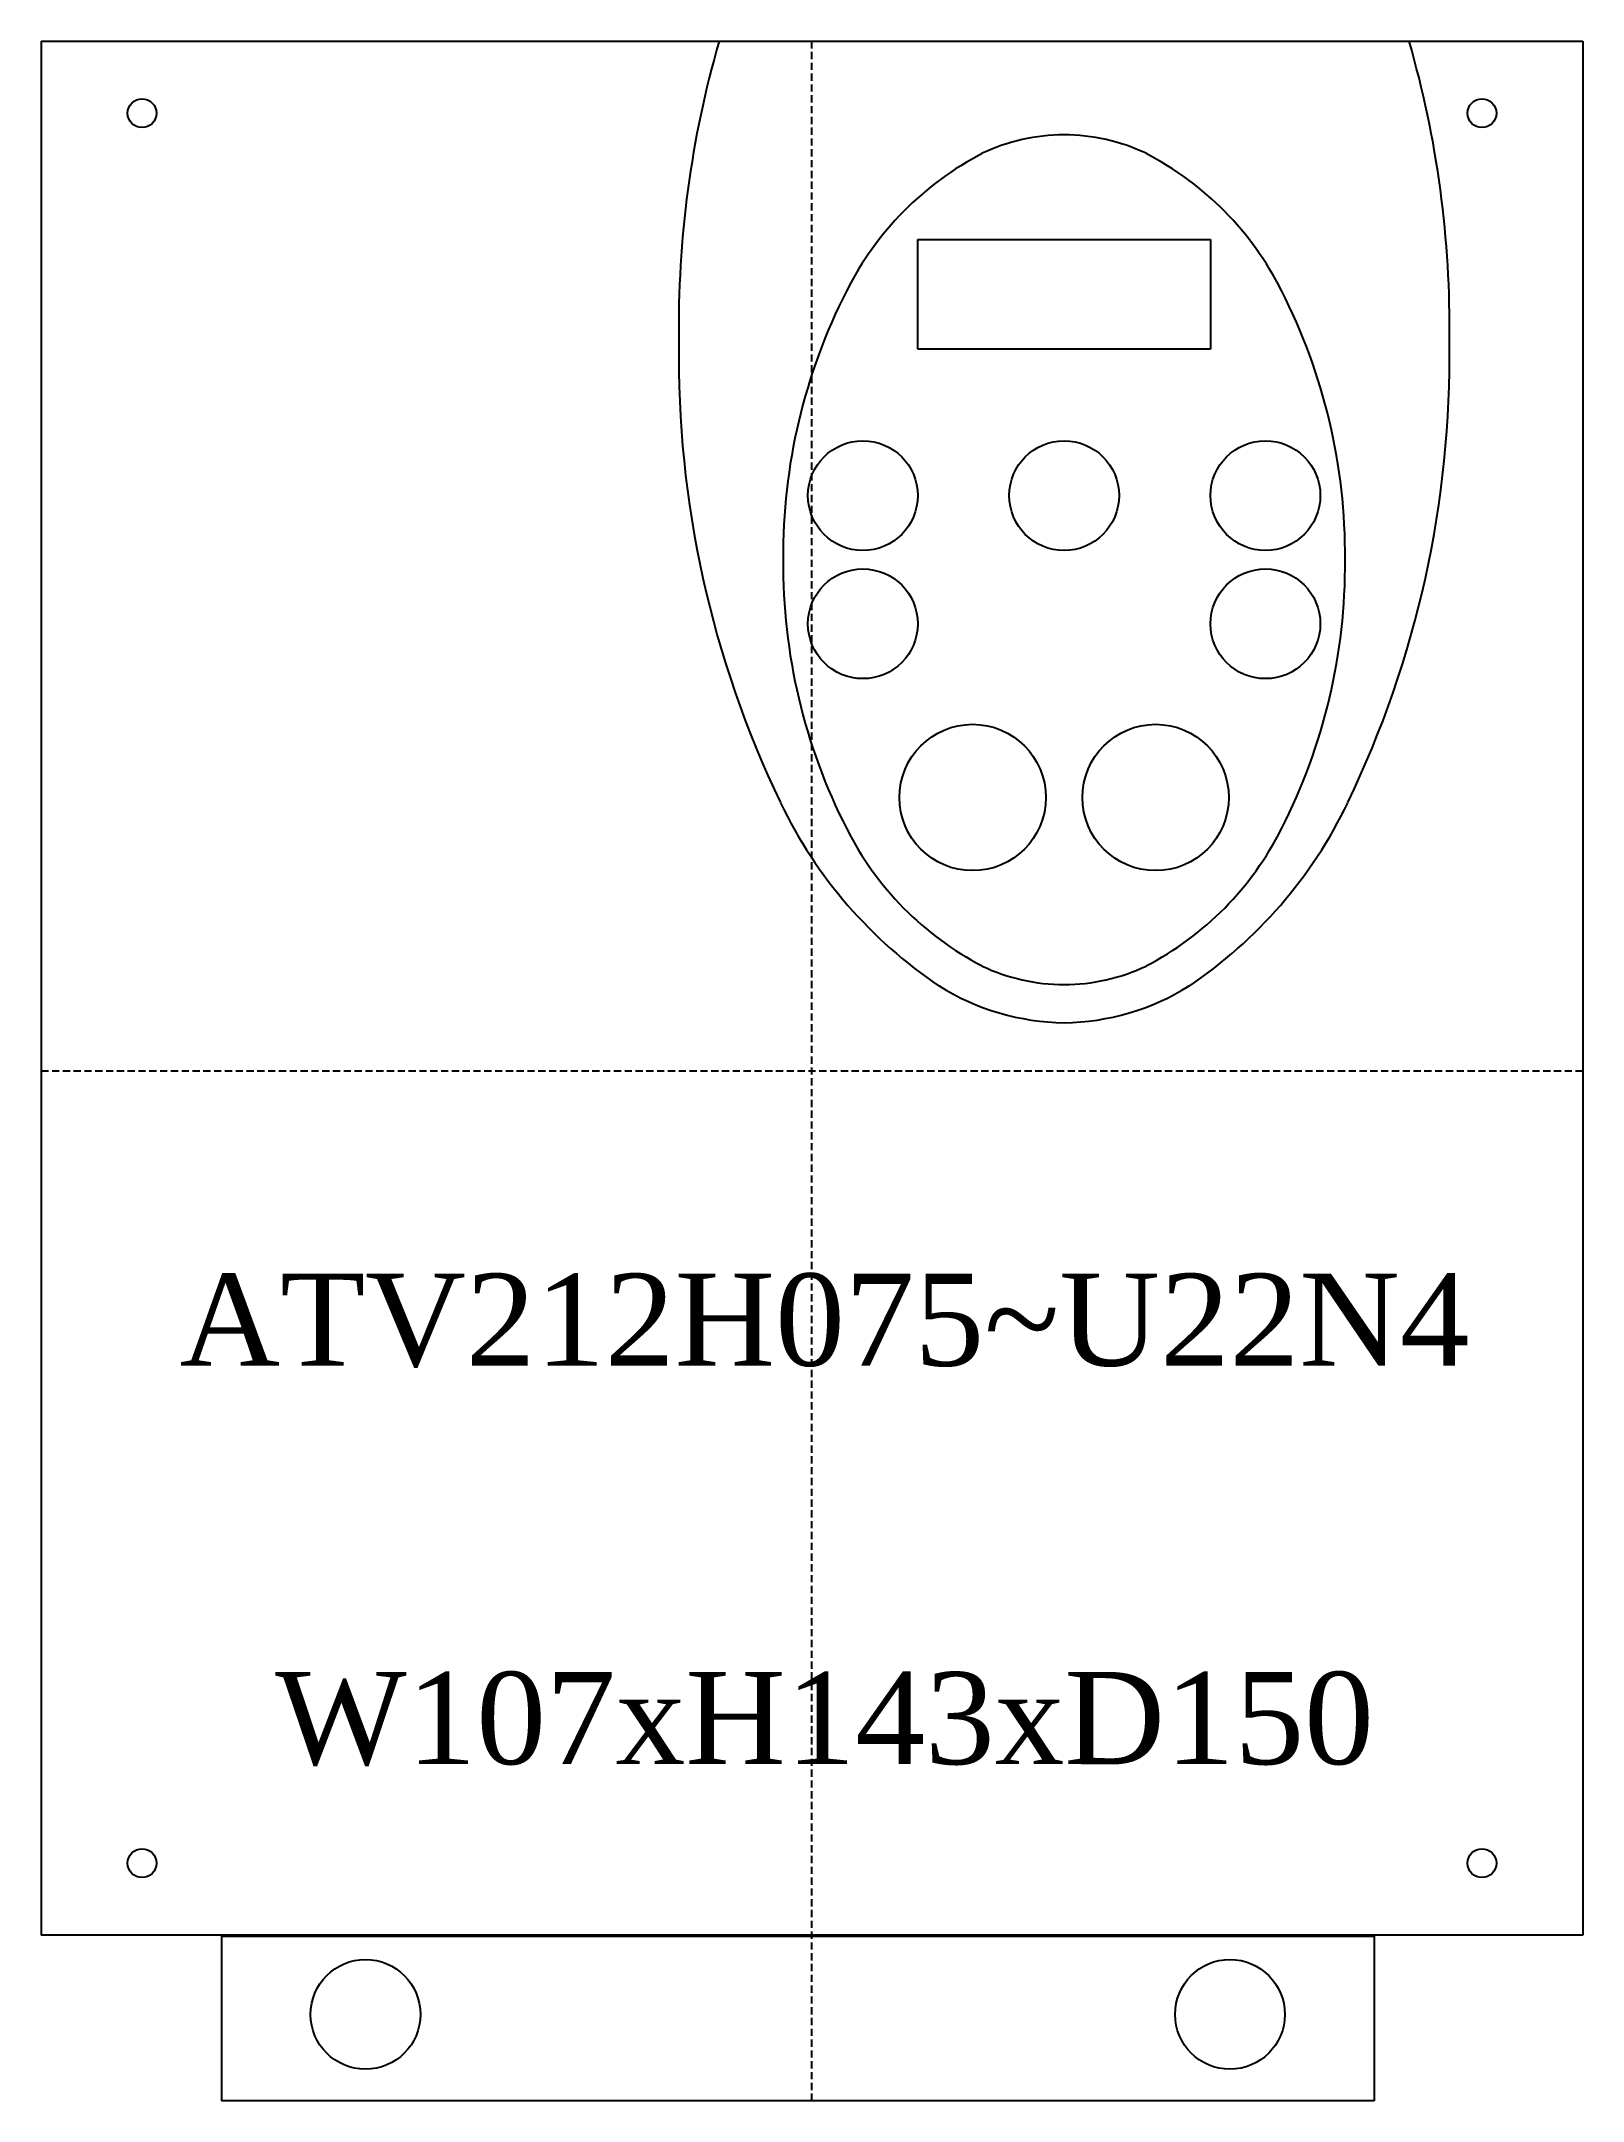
# Model space of a CAD drawing. Extents: x 0 to 107, y 0 to 143.
import ezdxf

# ---------------------------------------------------------------- set-up
doc = ezdxf.new("R2010")
doc.units = 0
doc.linetypes.add('DASHED', pattern=[0.75, 0.5, -0.25])
doc.layers.add('--8N-THT. FIXING HOLE', color=4, linetype='CONTINUOUS')
doc.layers.add('-15N-THT. THIẾT BỊ ĐÓNG MỞ', color=40, linetype='CONTINUOUS')
doc.styles.add('- 04.0', font='times.ttf', dxfattribs={"height": 4})

# ---------------------------------------------------------------- blocks, each defined once
blk = doc.blocks.new('06 - N - SC VSD ATV212H075~U22N4')
at = {"layer": '--8N-THT. FIXING HOLE'}
for centre in [(-46.5, 66.5), (46.5, 66.5), (-46.5, -55), (46.5, -55)]:
    blk.add_circle(centre, 1, dxfattribs=at)
at = {"layer": '-15N-THT. THIẾT BỊ ĐÓNG MỞ'}
for p, q in [((-53.5, 71.5), (53.5, 71.5)), ((-53.5, 71.5), (-53.5, -60)), ((53.5, 71.5), (53.5, -60)), ((7.34, 57.73), (27.66, 57.73)), ((7.34, 50.11), (7.34, 57.73)), ((27.66, 57.73), (27.66, 50.11)), ((27.66, 50.11), (7.34, 50.11)), ((53.5, -60), (-53.5, -60)), ((-40.99, -60), (-40.99, -71.5)), ((39.01, -60), (39.01, -71.5)), ((-40.99, -60.07), (39.01, -60.07)), ((39.01, -71.5), (-40.99, -71.5))]:
    blk.add_line(p, q, dxfattribs=at)
at = {"layer": '-15N-THT. THIẾT BỊ ĐÓNG MỞ', "color": 6, "linetype": 'DASHED'}
for p, q in [((0, -71.5), (0, 71.5)), ((53.5, 0), (-53.5, 0))]:
    blk.add_line(p, q, dxfattribs=at)
at = {"layer": '-15N-THT. THIẾT BỊ ĐÓNG MỞ'}
for centre, radius in [((3.53, 39.95), 3.81), ((17.5, 39.95), 3.81), ((31.47, 39.95), 3.81), ((3.53, 31.05), 3.81), ((31.47, 31.05), 3.81), ((11.15, 18.99), 5.08), ((23.85, 18.99), 5.08), ((-30.99, -65.5), 3.81), ((29.01, -65.5), 3.81)]:
    blk.add_circle(centre, radius, dxfattribs=at)
for centre, radius, start, end in [((62.13, 51.69), 71.38, 163.8852, 180.8384), ((-27.13, 51.69), 71.38, 359.1616, 16.1148), ((17.55, 51.53), 13.47, 90.2078, 115.2044), ((17.45, 51.53), 13.47, 64.7956, 89.7922), ((21.72, 44.53), 21.58, 117.3234, 153.4687), ((13.28, 44.53), 21.58, 26.5313, 62.6766), ((38.31, 35.85), 40.31, 152.9533, 180.4913), ((-3.31, 35.85), 40.31, 359.5087, 27.0467), ((62.13, 49.6), 71.38, 179.1616, 205.7099), ((-27.13, 49.6), 71.38, 334.2901, 0.8384), ((38.31, 35.15), 40.31, 179.5087, 207.0467), ((-3.31, 35.15), 40.31, 332.9533, 0.4913), ((26.66, 32.47), 32, 205.6356, 236.1425), ((8.34, 32.47), 32, 303.8575, 334.3644), ((21.72, 26.47), 21.58, 206.5313, 242.6766), ((13.28, 26.47), 21.58, 297.3234, 333.4687), ((17.55, 19.47), 13.47, 244.7956, 269.7922), ((17.45, 19.47), 13.47, 270.2078, 295.2044), ((17.73, 20.14), 16.79, 237.9961, 269.1982), ((17.27, 20.14), 16.79, 270.8018, 302.0039)]:
    blk.add_arc(centre, radius, start, end, dxfattribs=at)
at = {"layer": '-15N-THT. THIẾT BỊ ĐÓNG MỞ', "color": 3, "char_height": 6.4, "width": 37.9891, "attachment_point": 5, "style": '- 04.0'}
for s, insert in [('ATV212H075~U22N4', (0.87, -17.34)), ('W107xH143xD150', (0.87, -45))]:
    blk.add_mtext(s, dxfattribs=dict(at, insert=insert))

msp = doc.modelspace()

# ---------------------------------------------------------------- block references
msp.add_blockref('06 - N - SC VSD ATV212H075~U22N4', (53.5, 71.5))

doc.saveas('drawing.dxf')
